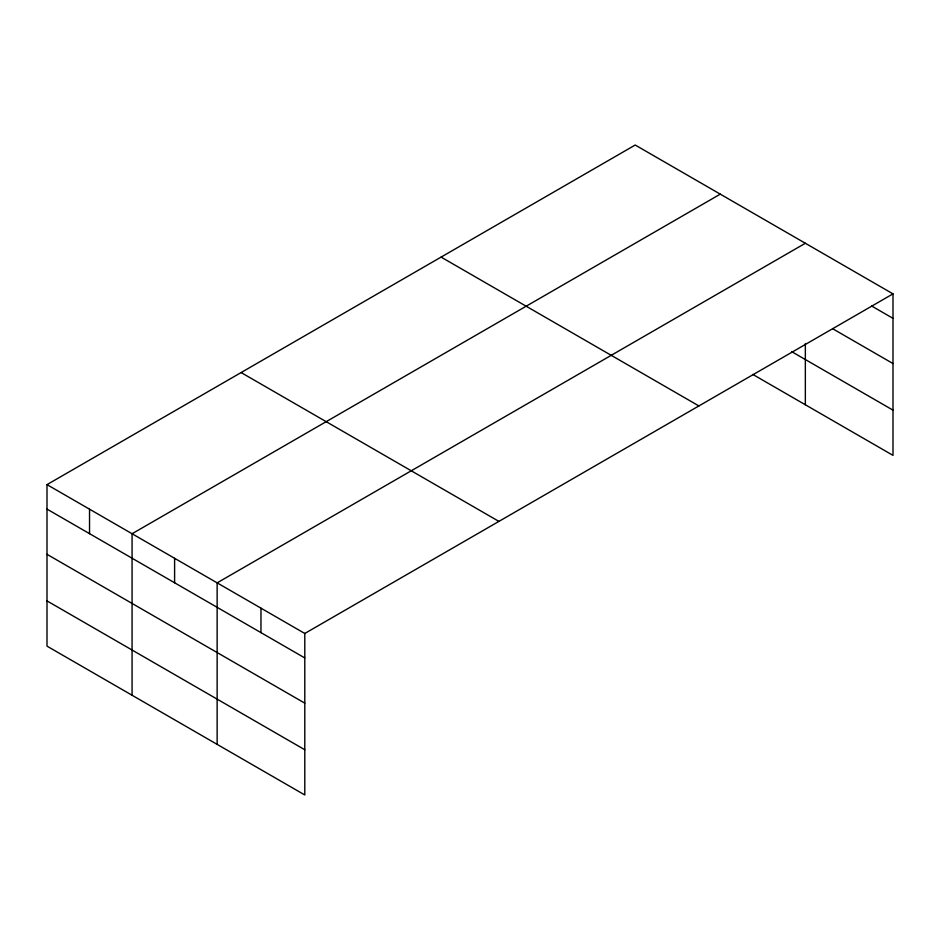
<?xml version="1.0" encoding="UTF-8"?>
<svg xmlns="http://www.w3.org/2000/svg" width="940" height="940" viewBox="0 0 940 940"><rect width="100%" height="100%" fill="white"/><g stroke="black" fill="none" stroke-linecap="round" stroke-linejoin="round"><path stroke-width="1.41" d="M47 484.629L304.795 633.466L304.795 794.97L47 646.133L47 484.629L635.205 145.03L893 293.868L893 455.371L752.811 374.426M720.275 194.145L132.07 533.744L132.07 695.248M805.345 243.26L217.14 582.859L217.14 744.363M304.795 633.466L893 293.868M871.709 306.052L893 318.343M832.899 328.859L893 363.557M791.586 351.595L893 410.146M441.095 257.102L698.89 405.939M241.11 372.557L498.905 521.394M47 509.104L304.795 657.941M47 554.318L304.795 703.155M47 600.907L304.795 749.744M805.345 343.535L805.345 404.764M260.968 608.168L260.968 632.632M174.605 558.301L174.605 582.777M89.535 509.186L89.535 533.662"/></g></svg>
